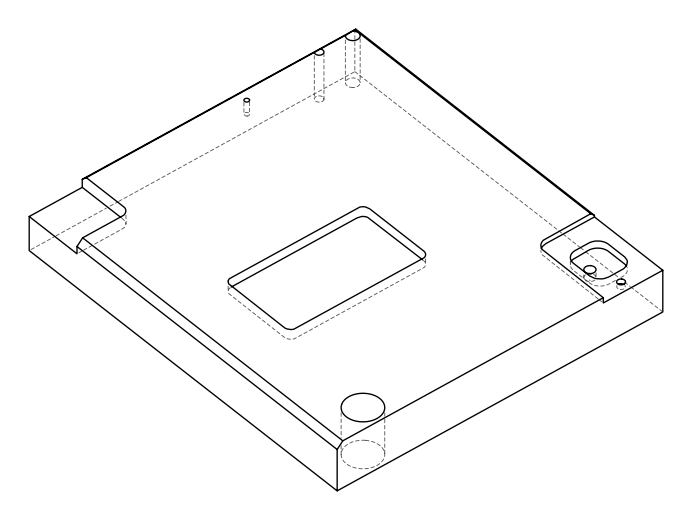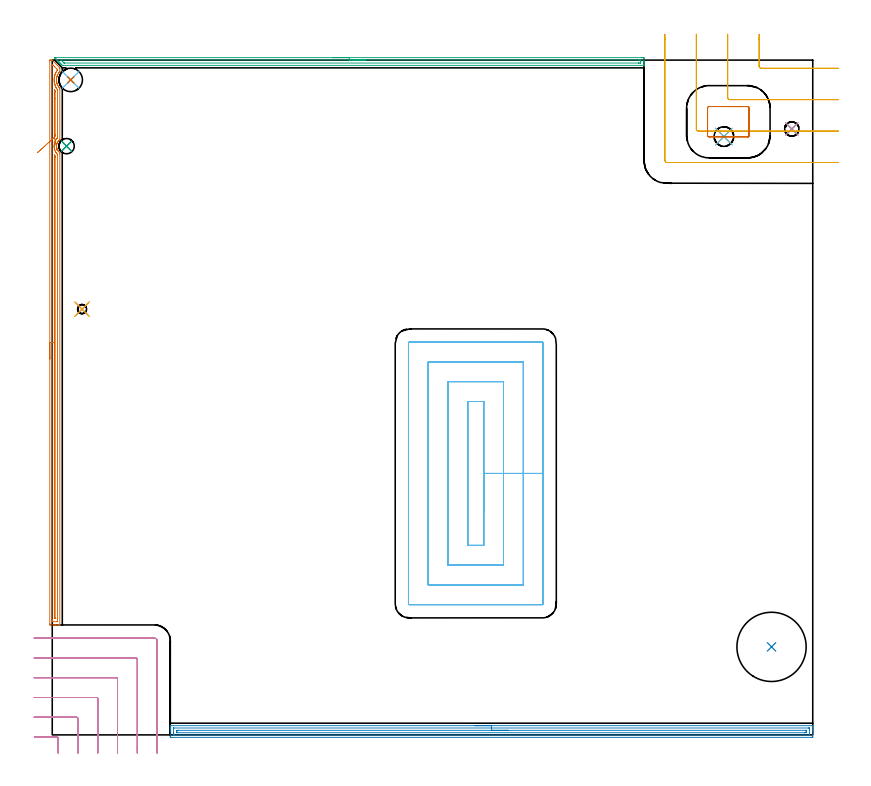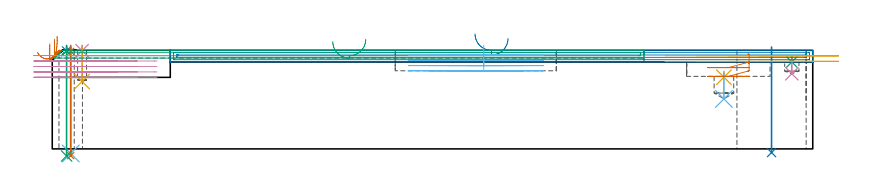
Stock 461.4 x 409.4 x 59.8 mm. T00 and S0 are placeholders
(PLAN: 19 operations, 12 tool changes, 45.1 min)
(1 SPOT_DRILL | STEP1HOLE | NXT0321_9005460120000 | 0.03 min | 16 mm3)
(2 SPOT_DRILL_1 | STEP1HOLE_2 | NXT0321_9005460120000 | 0.03 min | 13 mm3)
(3 SPOT_DRILL_2 | STEP1POCKET | NXT0321_9005460120000 | 0.03 min | 641 mm3)
(4 SPOT_DRILL_3 | STEP1POCKET_1 | NXT0321_9005460120000 | 0.03 min | 0 mm3)
(5 SPOT_DRILL_4 | STEP1POCKET_2 | NXT0321_9005460120000 | 0.03 min | 1681 mm3)
(6 DRILL_THROUGH_HOLE_INTO_CENTER | STEP1HOLE | NXT0301_042 | 0.26 min | 2335 mm3)
(7 DRILL_TO_ENLARGE_THROUGH_HOLE | STEP1HOLE | NXT0301_105 | 0.27 min | 7170 mm3)
(8 INDEXABLE_INSERT_DRILL_THROUGH_HOLE_FROM_SOLID | STEP1HOLE_1 | NXT0302_036 | 0.26 min | 82803 mm3)
(9 DRILL_THROUGH_HOLE_INTO_CENTER_1 | STEP1HOLE_2 | UGT0301_208 | 0.27 min | 4035 mm3)
(10 DRILL_BLIND_HOLE_INTO_CENTER | STEP1POCKET | NXT0301_058 | 0.04 min | 416 mm3)
(11 DRILL_BLIND_HOLE_INTO_CENTER_1 | STEP1POCKET_1 | NXT0301_026 | 0.09 min | 421 mm3)
(12 DRILL_BLIND_HOLE_INTO_CENTER_2 | STEP1POCKET_2 | UGT0301_229 | 0.07 min | 1346 mm3)
(13 AREA_MILL | FG_CHAMFER_SURFACE | UGT0205_001 | 8.33 min | 6431 mm3)
(14 AREA_MILL_1 | FG_CHAMFER_SURFACE_1 | UGT0205_001 | 9.54 min | 9937 mm3)
(15 AREA_MILL_2 | FG_CHAMFER_SURFACE_2 | UGT0205_001 | 5.86 min | 3940 mm3)
(16 MILL_CORNER_NOTCH_RECTANGULAR | CORNER_NOTCH_RECTANGULAR | UGT0201_010 | Follow Part, ap 4, ae 75% | 5.69 min | 77829 mm3)
(17 MILL_CORNER_NOTCH_RECTANGULAR_1 | CORNER_NOTCH_RECTANGULAR_1 | UGT0201_109 | Follow Part, ap 6.35, ae 75% | 2.19 min | 49581 mm3)
(18 MILL_RECTANGULAR_POCKET | POCKET_RECTANGULAR_STRAIGHT | UGT0201_010 | Follow Part, ap 4, ae 75% | 11.5 min | 211640 mm3)
(19 MILL_RECTANGULAR_POCKET_1 | POCKET_RECTANGULAR_STRAIGHT_1 | UGT0201_109 | Follow Part, ap 6.35, ae 75% | 0.61 min | 17726 mm3)
(TOOL NXT0321_9005460120000 | NC Spot Drill, 142deg, 12mm, Carbide, Uncoated | D12 PA142 FL30 Z2)
(TOOL NXT0301_042 | Carbide Drill 7.1mm [860.1-0710-057A1-MM 2214] | D7.1 PA140 FL85 Z2)
(TOOL NXT0301_105 | Carbide Drill 14.25mm [860.1-1425-071A1-MM 2214] | D14.25 PA140 FL83 Z2)
(TOOL NXT0302_036 | Index. Insert Drill 42mm [880-D4200L50-05] | D42 PA176 FL210 Z2)
(TOOL UGT0301_208 | Twist Drill 9.3 mm | D9.3 PA118 FL78 Z2)
(TOOL NXT0301_058 | Carbide Drill 8.7mm [860.1-0870-026A1-MM 2214] | D8.7 PA140 FL47 Z2)
(TOOL NXT0301_026 | Carbide Drill 5.5mm [860.1-0550-017A1-MM 2214] | D5.5 PA140 FL28 Z2)
(TOOL UGT0301_229 | Twist Drill 11.9 mm | D11.9 PA118 FL100 Z2)
(TOOL UGT0205_001 | Chamfer Mill 20 x 3 x 45 deg. | D20 FL50 Z2)
(TOOL UGT0201_010 | End Mill 16 mm | D16 FL22 Z2)
(TOOL UGT0201_109 | End Mill 25.4 mm | D25.4 FL25 Z2)
(OP 1 SPOT_DRILL)
G17 G21 G94 G90
T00 M6
G54
G17 G0 G90 X11.2 Y397.4 S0 M3
G43 Z69.8 H0
G94 G81 G98 Z59.185 F250. R62.8
G80
M5
M2
(OP 2 SPOT_DRILL_1)
G17 G21 G94 G90
T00 M6
G54
G17 G0 G90 X8.7 Y357.2 S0 M3
G43 Z69.8 H0
G94 G81 G98 Z59.4 F250. R62.8
G80
M5
M2
(OP 3 SPOT_DRILL_2)
G17 G21 G94 G90
T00 M6
G54
G17 G0 G90 X448.7 Y367.6 S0 M3
G43 Z69.8 H0
G94 G81 G98 Z52.726 F250. R56.1
G80
M5
M2
(OP 4 SPOT_DRILL_3)
G17 G21 G94 G90
T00 M6
G54
G17 G0 G90 X18.1 Y258.3 S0 M3
G43 Z69.8 H0
G94 G81 G98 Z59.563 F250. R62.8
G80
M5
M2
(OP 5 SPOT_DRILL_4)
G17 G21 G94 G90
T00 M6
G54
G17 G0 G90 X407.5 Y363. S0 M3
G43 Z69.8 H0
G94 G81 G98 Z43.488 F250. R47.
G80
M5
M2
(OP 6 DRILL_THROUGH_HOLE_INTO_CENTER)
G17 G21 G94 G90
T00 M6
G54
G17 G0 G90 X11.2 Y397.4 S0 M3
G43 Z69.8 H1
G94 G73 G98 Z-2.792 F250. Q6.955 R61.8
G80
M5
M2
(OP 7 DRILL_TO_ENLARGE_THROUGH_HOLE)
G17 G21 G94 G90
T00 M6
G54
G17 G0 G90 X11.2 Y397.4 S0 M3
G43 Z69.8 H1
G94 G73 G98 Z-4.093 F250. Q12.779 R61.8
G80
M5
M2
(OP 8 INDEXABLE_INSERT_DRILL_THROUGH_HOLE_FROM_SOLID)
G17 G21 G94 G90
T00 M6
G54
G17 G0 G90 X436.4 Y53.4 S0 M3
G43 Z69.8 H1
G94 G81 G98 Z-2.233 F250. R61.8
G80
M5
M2
(OP 9 DRILL_THROUGH_HOLE_INTO_CENTER_1)
G17 G21 G94 G90
T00 M6
G54
G17 G0 G90 X8.7 Y357.2 S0 M3
G43 Z69.8 H0
G94 G73 G98 Z-4.294 F250. Q9.156 R61.8
G80
M5
M2
(OP 10 DRILL_BLIND_HOLE_INTO_CENTER)
G17 G21 G94 G90
T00 M6
G54
G17 G0 G90 X448.7 Y367.6 S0 M3
G43 Z69.8 H1
G94 G81 G98 Z45.6 F250. R55.1
G80
M5
M2
(OP 11 DRILL_BLIND_HOLE_INTO_CENTER_1)
G17 G21 G94 G90
T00 M6
G54
G17 G0 G90 X18.1 Y258.3 S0 M3
G43 Z69.8 H1
G94 G81 G98 Z40.9 F250. R61.8
G80
M5
M2
(OP 12 DRILL_BLIND_HOLE_INTO_CENTER_2)
G17 G21 G94 G90
T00 M6
G54
G17 G0 G90 X407.5 Y363. S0 M3
G43 Z69.8 H0
G94 G81 G98 Z30.3 F250. R46.
G80
M5
M2
(OP 13 AREA_MILL)
G17 G21 G94 G90
T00 M6
G54
G17 G0 G90 X-1.5 Y228.05 S1061 M3
G43 Z69.8 H0
Z63.7
G94 G1 Y228.088 Z62.828 F250.
Y228.202 Z61.964
Y228.391 Z61.112
Y228.653 Z60.28
Y228.987 Z59.474
Y229.39 Z58.7
Y229.858 Z57.964
Y230.39 Z57.272
Y230.979 Z56.629
Y231.622 Z56.04
Y232.314 Z55.508
Y233.05 Z55.04
Y233.824 Z54.637
Y234.63 Z54.303
Y235.462 Z54.041
Y236.314 Z53.852
Y237.178 Z53.738
Y238.05 Z53.7
Y408.985
X-1.497 Y409.222 Z53.703
X-1.491 Y409.397 Z53.705
X-1.436 Y409.4 Z53.76
X-1.261 Z53.934
X-1.086 Z54.108
X-0.208 Y409.399 Z54.99
X-0.107 Y409.397 Z55.088
X-0.069 Y409.371 Z55.127
X4.26 Y405.041 Z59.458
X4.6 Y404.695 Z59.786
Y404.306 Z59.8
Y402.518
X4.603 Y402.428 Z59.797
X4.596 Y402.417 Z59.79
X4.549 Y402.354 Z59.744
X4.429 Y402.226 Z59.627
X4.396 Y402.188 Z59.595
X4.256 Y402.025 Z59.455
X3.924 Y401.61 Z59.122
X3.893 Y401.567 Z59.091
X3.871 Y401.535 Z59.069
X3.591 Y401.093 Z58.788
X3.333 Y400.642 Z58.531
X3.185 Y400.334 Z58.384
X3.051 Y400.021 Z58.249
X2.954 Y399.748 Z58.152
X2.845 Y399.39 Z58.042
X2.818 Y399.303 Z58.016
X2.708 Y398.855 Z57.908
X2.63 Y398.409 Z57.83
X2.608 Y398.2 Z57.806
X2.602 Y398.129 Z57.796
X2.594 Y398.049 Z57.786
X2.583 Y397.962 Z57.777
X2.582 Y397.944 Z57.776
X2.576 Y397.775 Z57.765
X2.572 Y397.717 Z57.763
X2.567 Y397.575 Z57.752
X2.564 Y397.527 Z57.75
X2.563 Y397.515 Z57.749
X2.564 Y397.497
Y397.461
Y397.399 Z57.754
Y397.394
X2.567 Y397.268 Z57.755
X2.569 Y397.155 Z57.756
Y397.068 Z57.759
X2.593 Y396.71 Z57.793
X2.6 Y396.621 Z57.8
X2.665 Y396.175 Z57.864
X2.741 Y395.814 Z57.938
X2.759 Y395.727 Z57.957
X2.839 Y395.427 Z58.037
X2.878 Y395.281 Z58.076
X2.96 Y395.029 Z58.159
X3.05 Y394.78 Z58.25
X3.091 Y394.688 Z58.29
X3.187 Y394.473 Z58.384
X3.224 Y394.388 Z58.423
X3.457 Y393.937 Z58.655
X3.716 Y393.495 Z58.915
X3.923 Y393.192 Z59.122
X4.087 Y392.984 Z59.283
X4.159 Y392.891 Z59.356
X4.403 Y392.601 Z59.601
X4.431 Y392.571 Z59.629
X4.6 Y392.384 Z59.785
Y391.792 Z59.8
Y361.401
X4.596 Y361.056 Z59.796
Y361.053
X4.334 Y360.857 Z59.534
X4.123 Y360.682 Z59.323
X3.924 Y360.497 Z59.122
X3.851 Y360.422 Z59.05
X3.68 Y360.23 Z58.879
X3.663 Y360.209 Z58.862
X3.6 Y360.131 Z58.797
X3.503 Y360.012 Z58.702
X3.43 Y359.911 Z58.63
X3.34 Y359.784 Z58.538
X3.191 Y359.547 Z58.388
X3.051 Y359.292 Z58.249
X2.911 Y358.977 Z58.109
X2.818 Y358.719 Z58.013
X2.794 Y358.654 Z57.99
X2.742 Y358.462 Z57.938
X2.693 Y358.273 Z57.885
X2.675 Y358.209 Z57.869
X2.648 Y358.069 Z57.846
X2.636 Y357.998 Z57.834
X2.613 Y357.866 Z57.81
X2.607 Y357.826 Z57.802
X2.594 Y357.76 Z57.792
Y357.75 Z57.791
X2.58 Y357.528 Z57.771
X2.577 Y357.482 Z57.768
X2.571 Y357.379 Z57.758
X2.565 Y357.314 Z57.755
Y357.302
X2.569 Y357.23 Z57.752
X2.571 Y357.121 Z57.754
X2.572 Y356.991 Z57.762
X2.573 Y356.932 Z57.763
Y356.867 Z57.766
X2.592 Y356.715 Z57.787
X2.623 Y356.485 Z57.814
X2.629 Y356.418 Z57.825
X2.688 Y356.14 Z57.887
X2.711 Y356.038 Z57.909
X2.725 Y355.974 Z57.923
X2.853 Y355.591 Z58.051
X2.871 Y355.535 Z58.07
X3.051 Y355.106 Z58.249
X3.064 Y355.08 Z58.263
X3.146 Y354.944 Z58.346
X3.341 Y354.62 Z58.541
X3.494 Y354.399 Z58.694
X3.663 Y354.187 Z58.861
X3.747 Y354.095 Z58.942
X3.793 Y354.043 Z58.989
X3.907 Y353.924 Z59.105
X3.924 Y353.907 Z59.122
X4.267 Y353.602 Z59.464
X4.444 Y353.46 Z59.643
X4.584 Y353.356 Z59.784
X4.593 Y353.341 Z59.793
X4.6 Y352.462 Z59.8
Y66.878
X4.598 Y66.71 Z59.789
X4.437 Y66.702 Z59.63
X4.27 Y66.7 Z59.47
X4.008 Z59.207
X3.308 Z58.502
X2.079 Z57.276
X1.55 Z56.744
X0.936 Z56.131
X-1.086 Y66.701 Z54.11
X-1.311 Y66.704 Z53.885
X-1.492 Y66.71 Z53.705
X-1.496 Y66.908 Z53.702
X-1.499 Y67.325 Z53.701
X-1.5 Y238.05 Z53.7
X-0.086 Z55.114
X-0.085 Y405.969 Z55.115
Y406.093
X-0.079 Y406.856 Z55.121
X0.671 Y406.172 Z55.871
X0.755 Y406.093 Z55.955
X1.55 Y405.3 Z56.75
X2.545 Y404.306 Z57.745
X2.928 Y403.92 Z58.128
X3.095 Y403.747 Z58.295
X3.155 Y403.683 Z58.355
X3.179 Y403.648 Z58.379
Y403.604
Y403.412
X2.879 Y402.954 Z58.079
X2.597 Y402.518 Z57.797
X2.532 Y402.413 Z57.732
X2.429 Y402.237 Z57.629
X2.211 Y401.845 Z57.411
X2.103 Y401.624 Z57.303
X1.828 Y401.014 Z57.028
X1.722 Y400.73 Z56.922
X1.697 Y400.656 Z56.897
X1.55 Y400.192 Z56.75
X1.474 Y399.914 Z56.674
X1.454 Y399.837 Z56.654
X1.372 Y399.481 Z56.572
X1.315 Y399.181 Z56.515
X1.274 Y398.943 Z56.474
X1.204 Y398.4 Z56.404
X1.174 Y398.049 Z56.374
X1.149 Y397.562 Z56.349
X1.155 Y397.155 Z56.355
X1.183 Y396.634 Z56.383
X1.216 Y396.261 Z56.416
X1.315 Y395.606 Z56.515
X1.366 Y395.367 Z56.566
X1.55 Y394.595 Z56.75
X1.584 Y394.473 Z56.784
X1.59 Y394.453 Z56.79
X1.6 Y394.422 Z56.8
X1.781 Y393.917 Z56.981
X1.921 Y393.58 Z57.121
X2.024 Y393.347 Z57.224
X2.268 Y392.849 Z57.468
X2.357 Y392.686 Z57.557
X2.429 Y392.562 Z57.629
X2.719 Y392.089 Z57.919
X2.917 Y391.792 Z58.117
X3.179 Y391.403 Z58.379
X3.184 Y391.023 Z58.384
X3.185 Y390.898 Z58.385
Y363.189
X3.182 Y362.423 Z58.382
X3.179 Y362.295 Z58.379
X3.173 Y362.205 Z58.373
X3.101 Y362.124 Z58.301
X2.993 Y362.004 Z58.193
X2.862 Y361.854 Z58.062
X2.487 Y361.401 Z57.687
X2.462 Y361.367 Z57.662
X2.429 Y361.319 Z57.629
X2.113 Y360.828 Z57.313
X1.935 Y360.507 Z57.135
X1.81 Y360.242 Z57.01
X1.696 Y359.984 Z56.896
X1.55 Y359.613 Z56.75
X1.357 Y358.916 Z56.557
X1.312 Y358.719 Z56.512
X1.215 Y358.166 Z56.415
X1.183 Y357.826 Z56.383
X1.153 Y357.336 Z56.353
X1.16 Y356.932 Z56.36
X1.169 Y356.683 Z56.369
X1.2 Y356.394 Z56.4
X1.246 Y356.038 Z56.446
X1.4 Y355.296 Z56.6
X1.445 Y355.144 Z56.645
X1.55 Y354.824 Z56.75
X1.773 Y354.25 Z56.973
X1.971 Y353.822 Z57.171
X2.253 Y353.356 Z57.453
X2.429 Y353.092 Z57.629
X2.697 Y352.738 Z57.897
X2.933 Y352.463 Z58.133
X3.179 Y352.192 Z58.379
X3.181 Y352.173 Z58.381
X3.183 Y352.078 Z58.383
X3.185 Y351.693 Z58.385
X3.186 Y351.569 Z58.386
Y69.237
X3.179 Y68.713 Z58.379
X3.149 Y68.709 Z58.349
X3.078 Y68.704 Z58.278
X2.97 Y68.701 Z58.17
X2.834 Y68.7 Z58.034
X0.671 Z55.871
X0.198 Z55.398
X-0.005 Y68.703 Z55.195
X-0.038 Y68.705 Z55.162
X-0.07 Y68.709 Z55.13
X-0.079 Y68.75 Z55.121
X-0.084 Y68.987 Z55.116
X-0.085 Y69.113 Z55.115
X-0.086 Y69.883 Z55.114
Y238.05
X1.328 Z56.528
X1.329 Y350.9 Z56.529
X1.33 Y351.569 Z56.53
X1.332 Y351.672 Z56.532
X1.335 Y351.787 Z56.535
X1.348 Y351.775 Z56.548
X1.369 Y351.753 Z56.569
X1.755 Y351.22 Z56.955
X1.764 Y351.169 Z56.964
X1.768 Y351.05 Z56.968
X1.77 Y350.9 Z56.97
X1.771 Y350.675 Z56.971
Y350.45
Y70.9
X1.769 Y70.788 Z56.969
X1.767 Y70.733 Z56.967
X1.765 Y70.712 Z56.965
X1.741 Y70.707 Z56.941
X1.55 Y70.705 Z56.75
X1.354 Y70.709 Z56.554
X1.335 Y70.711 Z56.535
X1.333 Y70.726 Z56.533
X1.33 Y70.765 Z56.53
X1.329 Y70.825 Z56.529
X1.328 Y70.9 Z56.528
Y238.05
Y238.922 Z56.566
Y239.786 Z56.68
Y240.638 Z56.869
Y241.47 Z57.132
Y242.276 Z57.465
Y243.05 Z57.868
Y243.786 Z58.337
Y244.478 Z58.868
Y245.121 Z59.457
Y245.71 Z60.101
Y246.242 Z60.793
Y246.71 Z61.528
Y247.113 Z62.302
Y247.447 Z63.108
Y247.709 Z63.94
Y247.898 Z64.792
Y248.012 Z65.657
Y248.05 Z66.528
G0 Z69.8
X2.939 Y355.008
Z68.35
G1 X2.967 Y354.872 Z67.489
X2.98 Y354.81 Z66.618
X2.978 Y354.822 Z65.746
X2.96 Y354.909 Z64.878
X2.926 Y355.069 Z64.021
X2.877 Y355.302 Z63.182
X2.812 Y355.605 Z62.367
X2.734 Y355.977 Z61.582
X2.642 Y356.415 Z60.832
X2.536 Y356.914 Z60.125
X2.418 Y357.472 Z59.465
X2.289 Y358.085 Z58.857
X2.149 Y358.746 Z58.306
X2. Y359.453 Z57.816
X1.843 Y360.198 Z57.391
X1.678 Y360.977 Z57.034
X1.508 Y361.783 Z56.747
X1.334 Y362.611 Z56.534
X1.333 Y362.614 Z56.533
X1.33 Y362.693 Z56.53
X1.329 Y362.813 Z56.529
X1.328 Y362.963 Z56.528
X1.329 Y391.123 Z56.529
X1.33 Y391.198 Z56.53
X1.332 Y391.258 Z56.532
X1.333 Y391.275 Z56.533
X1.57 Y390.898 Z56.77
X1.601 Y390.846 Z56.801
X1.756 Y390.593 Z56.956
X1.764 Y390.505 Z56.964
X1.767 Y390.338 Z56.967
X1.77 Y390.004 Z56.97
X1.772 Y386.065 Z56.972
X1.771 Y364.083 Z56.971
X1.77 Y363.859 Z56.97
X1.764 Y363.189 Z56.964
X1.377 Y362.662 Z56.577
X1.342 Y362.618 Z56.542
X1.334 Y362.611 Z56.534
X0.799 Y362.124 Z56.046
X0.234 Y361.61 Z55.623
X-0.355 Y361.074 Z55.268
X-0.966 Y360.519 Z54.985
X-1.592 Y359.949 Z54.774
X-2.229 Y359.369 Z54.637
X-2.873 Y358.783 Z54.577
X-3.518 Y358.196 Z54.592
X-4.16 Y357.612 Z54.683
X-4.793 Y357.036 Z54.85
X-5.413 Y356.472 Z55.091
X-6.016 Y355.924 Z55.404
X-6.595 Y355.396 Z55.786
X-7.148 Y354.893 Z56.236
X-7.67 Y354.418 Z56.748
X-8.157 Y353.975 Z57.321
X-8.605 Y353.567 Z57.949
X-9.011 Y353.198 Z58.627
G0 Z69.8
M5
M2
(OP 14 AREA_MILL_1)
G17 G21 G94 G90
T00 M6
G54
G17 G0 G90 X256.5 Y5.6 S1061 M3
G43 Z69.8 H0
G94 G1 X256.538 Z68.928 F250.
X256.652 Z68.063
X256.841 Z67.212
X257.103 Z66.38
X257.437 Z65.574
X257.84 Z64.8
X258.308 Z64.064
X258.84 Z63.372
X259.429 Z62.729
X260.072 Z62.139
X260.764 Z61.608
X261.5 Z61.14
X262.274 Z60.737
X263.08 Z60.403
X263.912 Z60.141
X264.764 Z59.952
X265.628 Z59.838
X266.5 Z59.8
X461.234
X461.39 Y5.605 Z59.795
X461.392 Y5.592 Z59.783
X461.4 Y5.248 Z59.447
Y4.928 Z59.127
Y4.256 Z58.45
Y3.037 Z57.234
Y2.491 Z56.685
Y-0.765 Z53.432
X461.397 Y-1.038 Z53.159
X461.391 Y-1.491 Z52.706
X461.246 Y-1.495 Z52.703
X460.783 Y-1.5 Z52.7
X72.217
X71.754 Y-1.495 Z52.703
X71.609 Y-1.491 Z52.706
X71.6 Y-1.038 Z53.159
Y2.491 Z56.685
Y3.037 Z57.234
Y3.373 Z57.569
Y3.92 Z58.116
Y4.256 Z58.45
Y5.248 Z59.448
X71.608 Y5.592 Z59.783
X71.61 Y5.605 Z59.795
X71.766 Y5.6 Z59.8
X266.5
Y4.186 Z58.386
X458.997 Y4.185 Z58.385
X459.069
X459.372 Y4.179 Z58.379
X459.39 Y4.08 Z58.28
X459.397 Y3.861 Z58.061
X459.399 Y3.373 Z57.573
X459.4 Y2.975 Z57.175
X459.398 Y0.33 Z54.53
X459.39 Y-0.069 Z54.131
X459.387 Y-0.08 Z54.12
X459.381 Y-0.082 Z54.118
X459.357 Y-0.084 Z54.116
X459.305 Y-0.085 Z54.115
X459.202 Y-0.086 Z54.114
X74.003 Y-0.085 Z54.115
X73.931
X73.628 Y-0.079 Z54.121
X73.61 Y0.02 Z54.22
X73.603 Y0.239 Z54.439
X73.601 Y0.727 Z54.927
X73.6 Y1.125 Z55.325
X73.602 Y3.77 Z57.97
X73.61 Y4.169 Z58.369
X73.613 Y4.18 Z58.38
X73.619 Y4.182 Z58.382
X73.643 Y4.184 Z58.384
X73.695 Y4.185 Z58.385
X73.798 Y4.186 Z58.386
X266.5
Y2.771 Z56.971
X456.927
X457.21 Y2.77 Z56.97
X457.305 Y2.768 Z56.968
X457.378 Y2.765 Z56.965
X457.39 Y2.76 Z56.96
X457.394 Y2.732 Z56.932
X457.397 Y2.678 Z56.878
X457.399 Y2.491 Z56.691
X457.4 Y2.304 Z56.504
X457.399 Y1.609 Z55.809
X457.397 Y1.425 Z55.625
X457.39 Y1.36 Z55.56
X457.38 Y1.335 Z55.535
X457.351 Y1.334 Z55.534
X457.21 Y1.331 Z55.531
X456.601 Y1.329 Z55.529
X456.317 Y1.328 Z55.528
X76.073 Y1.329 Z55.529
X75.79 Y1.33 Z55.53
X75.695 Y1.332 Z55.532
X75.622 Y1.335 Z55.535
X75.61 Y1.34 Z55.54
X75.606 Y1.368 Z55.568
X75.603 Y1.422 Z55.622
X75.601 Y1.609 Z55.809
X75.6 Y1.796 Z55.996
X75.601 Y2.491 Z56.691
X75.603 Y2.675 Z56.875
X75.61 Y2.74 Z56.94
X75.62 Y2.765 Z56.965
X75.649 Y2.766 Z56.966
X75.79 Y2.769 Z56.969
X76.399 Y2.771 Z56.971
X76.683
X266.5
X267.372 Z57.01
X268.236 Z57.123
X269.088 Z57.312
X269.92 Z57.575
X270.726 Z57.908
X271.5 Z58.311
X272.236 Z58.78
X272.928 Z59.311
X273.571 Z59.9
X274.16 Z60.544
X274.692 Z61.236
X275.16 Z61.971
X275.563 Z62.745
X275.897 Z63.551
X276.159 Z64.383
X276.348 Z65.235
X276.462 Z66.1
X276.5 Z66.971
G0 Z69.8
M5
M2
(OP 15 AREA_MILL_2)
G17 G21 G94 G90
T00 M6
G54
G17 G0 G90 X170.2 Y410.9 S1061 M3
G43 Z69.8 H0
Z65.1
G94 G1 X170.238 Z64.228 F250.
X170.352 Z63.364
X170.541 Z62.512
X170.803 Z61.68
X171.137 Z60.874
X171.54 Z60.1
X172.008 Z59.364
X172.54 Z58.672
X173.129 Z58.029
X173.772 Z57.44
X174.464 Z56.908
X175.2 Z56.44
X175.974 Z56.037
X176.78 Z55.703
X177.612 Z55.441
X178.463 Z55.252
X179.328 Z55.138
X180.2 Z55.1
X357.813
X358.385 Y410.898 Z55.102
X358.95 Y410.893 Z55.103
X358.992 Y410.891 Z55.105
X359. Y410.33 Z55.665
Y410.053 Z55.942
Y409.44 Z56.554
Y408.886 Z57.111
Y408.55 Z57.446
Y407.996 Z58.
Y407.66 Z58.335
Y406.988 Z59.012
Y406.631 Z59.369
Y406.247 Z59.744
X358.991 Y406.203 Z59.788
X358.832 Y406.2 Z59.8
X6.481
X6.097 Y406.205 Z59.791
X5.985 Y406.314 Z59.684
X5.528 Y406.77 Z59.227
X5.471 Y406.828 Z59.171
X5.29 Y407.009 Z58.99
X5.232 Y407.067 Z58.93
X5.176 Y407.124 Z58.875
X4.992 Y407.307 Z58.692
X4.935 Y407.363 Z58.633
X4.88 Y407.419 Z58.58
X4.695 Y407.605 Z58.394
X4.638 Y407.66 Z58.337
X4.585 Y407.715 Z58.284
X4.397 Y407.903 Z58.096
X4.342 Y407.957 Z58.04
X4.289 Y408.011 Z57.988
X4.099 Y408.2 Z57.799
X4.045 Y408.253 Z57.743
X3.993 Y408.306 Z57.693
X3.802 Y408.498 Z57.501
X3.749 Y408.55 Z57.447
X3.698 Y408.602 Z57.397
X3.504 Y408.796 Z57.203
X3.452 Y408.847 Z57.15
X3.402 Y408.897 Z57.102
X3.206 Y409.093 Z56.906
X3.155 Y409.143 Z56.854
X3.107 Y409.193 Z56.806
X2.908 Y409.391 Z56.608
X2.859 Y409.44 Z56.557
X2.811 Y409.488 Z56.511
X2.611 Y409.689 Z56.31
X2.562 Y409.737 Z56.26
X2.515 Y409.784 Z56.215
X2.313 Y409.987 Z56.012
X2.265 Y410.033 Z55.964
X2.22 Y410.08 Z55.919
X2.015 Y410.284 Z55.715
X1.969 Y410.33 Z55.667
X1.836 Y410.464 Z55.536
X1.717 Y410.582 Z55.417
X1.524 Y410.775 Z55.223
X1.42 Y410.882 Z55.115
X1.417 Y410.894 Z55.103
X1.42 Y410.899 Z55.099
X1.634 Y410.9 Z55.1
X180.2
Y409.486 Z56.514
X355.705
X356.555 Y409.483 Z56.517
X356.598 Y409.48 Z56.52
X356.99 Y409.44 Z56.56
X356.997 Y409.043 Z56.957
X356.998 Y408.55 Z57.45
Y408.152 Z57.848
X356.99 Y407.66 Z58.34
X356.639 Y407.62 Z58.38
X356.598 Y407.618 Z58.382
X355.751 Y407.614 Z58.386
X355.705
X7.374 Y407.615 Z58.385
X7.328 Y407.616 Z58.384
X7.237 Y407.621 Z58.379
X7.13 Y407.631 Z58.369
X7.098 Y407.66 Z58.34
X6.481 Y408.269 Z57.731
X6.2 Y408.55 Z57.45
X5.588 Y409.163 Z56.837
X5.318 Y409.44 Z56.56
X5.288 Y409.473 Z56.527
X5.404 Y409.48 Z56.52
X5.496 Y409.484 Z56.516
X5.542 Y409.486 Z56.514
X5.588
X180.2
X181.072 Z56.552
X181.936 Z56.666
X182.788 Z56.855
X183.62 Z57.117
X184.426 Z57.451
X185.2 Z57.854
X185.936 Z58.323
X186.628 Z58.854
X187.271 Z59.443
X187.86 Z60.086
X188.391 Z60.778
X188.86 Z61.514
X189.263 Z62.288
X189.597 Z63.094
X189.859 Z63.926
X190.048 Z64.778
X190.162 Z65.643
X190.2 Z66.514
G0 Z69.8
M5
M2
(OP 16 MILL_CORNER_NOTCH_RECTANGULAR)
G17 G21 G94 G90
T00 M6
G54
G17 G0 G90 X3.6 Y-11. S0 M3
G43 Z69.932 H0
Z56.626
G94 G1 Y-8. F250.
Y-2.095 F500.
G3 X2.805 Y-1.3 R0.8
G1 X-7.894
X-10.894 F250.
G0 Z69.932
X15.6 Y-11.
Z56.626
G1 Y-8.
Y9.905 F500.
G3 X14.805 Y10.7 R0.8
G1 X-8.
X-11. F250.
G0 Z69.932
X27.6 Y-11.
Z56.626
G1 Y-8.
Y21.905 F500.
G3 X26.805 Y22.7 R0.8
G1 X-8.
X-11. F250.
G0 Z69.932
X39.6 Y-11.
Z56.626
G1 Y-8.
Y33.905 F500.
G3 X38.805 Y34.7 R0.8
G1 X-8.
X-11. F250.
G0 Z69.932
X51.6 Y-11.
Z56.626
G1 Y-8.
Y45.904 F500.
G3 X50.804 Y46.7 R0.8
G1 X-8.
X-11. F250.
G0 Z69.932
X63.6 Y-11.
Z56.626
G1 Y-8.
Y57.1 F500.
G3 X62. Y58.7 R1.6
G1 X-8.
X-11. F250.
G0 Z69.932
X3.6 Y-11.
Z53.319
G1 Y-8.
Y-2.095 F500.
G3 X2.805 Y-1.3 R0.8
G1 X-7.894
X-10.894 F250.
G0 Z69.932
X15.6 Y-11.
Z53.319
G1 Y-8.
Y9.905 F500.
G3 X14.805 Y10.7 R0.8
G1 X-8.
X-11. F250.
G0 Z69.932
X27.6 Y-11.
Z53.319
G1 Y-8.
Y21.905 F500.
G3 X26.805 Y22.7 R0.8
G1 X-8.
X-11. F250.
G0 Z69.932
X39.6 Y-11.
Z53.319
G1 Y-8.
Y33.905 F500.
G3 X38.805 Y34.7 R0.8
G1 X-8.
X-11. F250.
G0 Z69.932
X51.6 Y-11.
Z53.319
G1 Y-8.
Y45.904 F500.
G3 X50.804 Y46.7 R0.8
G1 X-8.
X-11. F250.
G0 Z69.932
X63.6 Y-11.
Z53.319
G1 Y-8.
Y57.1 F500.
G3 X62. Y58.7 R1.6
G1 X-8.
X-11. F250.
G0 Z69.932
X3.6 Y-11.
Z50.013
G1 Y-8.
Y-2.095 F500.
G3 X2.805 Y-1.3 R0.8
G1 X-7.894
X-10.894 F250.
G0 Z69.932
X15.6 Y-11.
Z50.013
G1 Y-8.
Y9.905 F500.
G3 X14.805 Y10.7 R0.8
G1 X-8.
X-11. F250.
G0 Z69.932
X27.6 Y-11.
Z50.013
G1 Y-8.
Y21.905 F500.
G3 X26.805 Y22.7 R0.8
G1 X-8.
X-11. F250.
G0 Z69.932
X39.6 Y-11.
Z50.013
G1 Y-8.
Y33.905 F500.
G3 X38.805 Y34.7 R0.8
G1 X-8.
X-11. F250.
G0 Z69.932
X51.6 Y-11.
Z50.013
G1 Y-8.
Y45.904 F500.
G3 X50.804 Y46.7 R0.8
G1 X-8.
X-11. F250.
G0 Z69.932
X63.6 Y-11.
Z50.013
G1 Y-8.
Y57.1 F500.
G3 X62. Y58.7 R1.6
G1 X-8.
X-11. F250.
G0 Z69.932
X3.6 Y-11.
Z46.706
G1 Y-8.
Y-2.095 F500.
G3 X2.805 Y-1.3 R0.8
G1 X-7.894
X-10.894 F250.
G0 Z69.932
X15.6 Y-11.
Z46.706
G1 Y-8.
Y9.905 F500.
G3 X14.805 Y10.7 R0.8
G1 X-8.
X-11. F250.
G0 Z69.932
X27.6 Y-11.
Z46.706
G1 Y-8.
Y21.905 F500.
G3 X26.805 Y22.7 R0.8
G1 X-8.
X-11. F250.
G0 Z69.932
X39.6 Y-11.
Z46.706
G1 Y-8.
Y33.905 F500.
G3 X38.805 Y34.7 R0.8
G1 X-8.
X-11. F250.
G0 Z69.932
X51.6 Y-11.
Z46.706
G1 Y-8.
Y45.904 F500.
G3 X50.804 Y46.7 R0.8
G1 X-8.
X-11. F250.
G0 Z69.932
X63.6 Y-11.
Z46.706
G1 Y-8.
Y57.1 F500.
G3 X62. Y58.7 R1.6
G1 X-8.
X-11. F250.
G0 Z69.932
X3.6 Y-11.
Z43.4
G1 Y-8.
Y-2.095 F500.
G3 X2.805 Y-1.3 R0.8
G1 X-7.894
X-10.894 F250.
G0 Z69.932
X15.6 Y-11.
Z43.4
G1 Y-8.
Y9.905 F500.
G3 X14.805 Y10.7 R0.8
G1 X-8.
X-11. F250.
G0 Z69.932
X27.6 Y-11.
Z43.4
G1 Y-8.
Y21.905 F500.
G3 X26.805 Y22.7 R0.8
G1 X-8.
X-11. F250.
G0 Z69.932
X39.6 Y-11.
Z43.4
G1 Y-8.
Y33.905 F500.
G3 X38.805 Y34.7 R0.8
G1 X-8.
X-11. F250.
G0 Z69.932
X51.6 Y-11.
Z43.4
G1 Y-8.
Y45.904 F500.
G3 X50.804 Y46.7 R0.8
G1 X-8.
X-11. F250.
G0 Z69.932
X63.6 Y-11.
Z43.4
G1 Y-8.
Y57.1 F500.
G3 X62. Y58.7 R1.6
G1 X-8.
X-11. F250.
G0 Z69.932
M5
M2
(OP 17 MILL_CORNER_NOTCH_RECTANGULAR_1)
G17 G21 G94 G90
T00 M6
G54
G17 G0 G90 X428.85 Y425.1 S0 M3
G43 Z69.932 H0
Z56.516
G94 G1 Y422.1 F250.
Y405.713 F500.
G3 X430.113 Y404.45 R1.27
G1 X474.1
X477.1 F250.
G0 Z69.932
X409.8 Y425.1
Z56.516
G1 Y422.1
Y386.664 F500.
G3 X411.064 Y385.4 R1.27
G1 X474.1
X477.1 F250.
G0 Z69.932
X390.75 Y425.1
Z56.516
G1 Y422.1
Y367.614 F500.
G3 X392.014 Y366.35 R1.27
G1 X474.1
X477.1 F250.
G0 Z69.932
X371.7 Y425.1
Z56.516
G1 Y422.1
Y348.564 F500.
G3 X372.964 Y347.3 R1.27
G1 X474.1
X477.1 F250.
G0 Z69.932
X428.85 Y425.1
Z53.1
G1 Y422.1
Y405.713 F500.
G3 X430.113 Y404.45 R1.27
G1 X474.1
X477.1 F250.
G0 Z69.932
X409.8 Y425.1
Z53.1
G1 Y422.1
Y386.664 F500.
G3 X411.064 Y385.4 R1.27
G1 X474.1
X477.1 F250.
G0 Z69.932
X390.75 Y425.1
Z53.1
G1 Y422.1
Y367.614 F500.
G3 X392.014 Y366.35 R1.27
G1 X474.1
X477.1 F250.
G0 Z69.932
X371.7 Y425.1
Z53.1
G1 Y422.1
Y348.564 F500.
G3 X372.964 Y347.3 R1.27
G1 X474.1
X477.1 F250.
G0 Z69.932
M5
M2
(OP 18 MILL_RECTANGULAR_POCKET)
G17 G21 G94 G90
T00 M6
G54
G17 G0 G90 X261.8 Y135.761 S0 M3
G43 Z69.932 H0
Z62.932
G94 G1 Y158.65 Z56.799 F250.
Y202.3 F500.
X252.1
Y115.
X261.8
Y158.65
X273.8
Y214.3
X240.1
Y103.
X273.8
Y158.65
X285.8
Y226.3
X228.1
Y91.
X285.8
Y158.65
X297.8
Y237.8
G3 X297.3 Y238.3 R0.5
G1 X216.6
G3 X216.1 Y237.8 R0.5
G1 Y79.5
G3 X216.6 Y79. R0.5
G1 X297.3
G3 X297.8 Y79.5 R0.5
G1 Y158.65
Y159.65
G0 X261.8 Y135.761 Z59.799
G1 Y158.65 Z53.666 F250.
Y202.3 F500.
X252.1
Y115.
X261.8
Y158.65
X273.8
Y214.3
X240.1
Y103.
X273.8
Y158.65
X285.8
Y226.3
X228.1
Y91.
X285.8
Y158.65
X297.8
Y237.8
G3 X297.3 Y238.3 R0.5
G1 X216.6
G3 X216.1 Y237.8 R0.5
G1 Y79.5
G3 X216.6 Y79. R0.5
G1 X297.3
G3 X297.8 Y79.5 R0.5
G1 Y158.65
Y159.65
G0 X261.8 Y135.761 Z56.666
G1 Y158.65 Z50.533 F250.
Y202.3 F500.
X252.1
Y115.
X261.8
Y158.65
X273.8
Y214.3
X240.1
Y103.
X273.8
Y158.65
X285.8
Y226.3
X228.1
Y91.
X285.8
Y158.65
X297.8
Y237.8
G3 X297.3 Y238.3 R0.5
G1 X216.6
G3 X216.1 Y237.8 R0.5
G1 Y79.5
G3 X216.6 Y79. R0.5
G1 X297.3
G3 X297.8 Y79.5 R0.5
G1 Y158.65
Y159.65
G0 X261.8 Y135.761 Z53.533
G1 Y158.65 Z47.4 F250.
Y202.3 F500.
X252.1
Y115.
X261.8
Y158.65
X273.8
Y214.3
X240.1
Y103.
X273.8
Y158.65
X285.8
Y226.3
X228.1
Y91.
X285.8
Y158.65
X297.8
Y237.8
G3 X297.3 Y238.3 R0.5
G1 X216.6
G3 X216.1 Y237.8 R0.5
G1 Y79.5
G3 X216.6 Y79. R0.5
G1 X297.3
G3 X297.8 Y79.5 R0.5
G1 Y158.65
Y159.65
G0 Z69.932
M5
M2
(OP 19 MILL_RECTANGULAR_POCKET_1)
G17 G21 G94 G90
T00 M6
G54
G17 G0 G90 X422.018 Y362.806 S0 M3
G43 Z69.932 H0
Z57.622
G94 G1 X422.233 Y362.859 Z57.562 F250.
X422.447 Y362.979 Z57.496
X422.621 Y363.153 Z57.431
X422.741 Y363.367 Z57.365
X422.8 Y363.605 Z57.299
Y380.395 Z52.8
X422.741 Y380.633 Z52.734
X422.621 Y380.847 Z52.669
X422.447 Y381.021 Z52.603
X422.233 Y381.141 Z52.537
X421.995 Y381.2 Z52.471
X421.9 Z52.446
X410.2 Z49.311
X398.5 F500.
G3 X397.6 Y380.3 R0.9
G1 Y363.7
G3 X398.5 Y362.8 R0.9
G1 X421.9
G3 X422.8 Y363.7 R0.9
G1 Y380.3
G3 X421.9 Y381.2 R0.9
G1 X410.2
X409.2
G0 X422.018 Y362.806 Z52.311
G1 X422.233 Y362.859 Z52.251 F250.
X422.447 Y362.979 Z52.186
X422.621 Y363.153 Z52.12
X422.741 Y363.367 Z52.054
X422.8 Y363.605 Z51.988
Y380.395 Z47.489
X422.741 Y380.633 Z47.424
X422.621 Y380.847 Z47.358
X422.447 Y381.021 Z47.292
X422.233 Y381.141 Z47.226
X421.995 Y381.2 Z47.16
X421.9 Z47.135
X410.2 Z44.
X398.5 F500.
G3 X397.6 Y380.3 R0.9
G1 Y363.7
G3 X398.5 Y362.8 R0.9
G1 X421.9
G3 X422.8 Y363.7 R0.9
G1 Y380.3
G3 X421.9 Y381.2 R0.9
G1 X410.2
X409.2
G0 Z69.932
M5
M2
